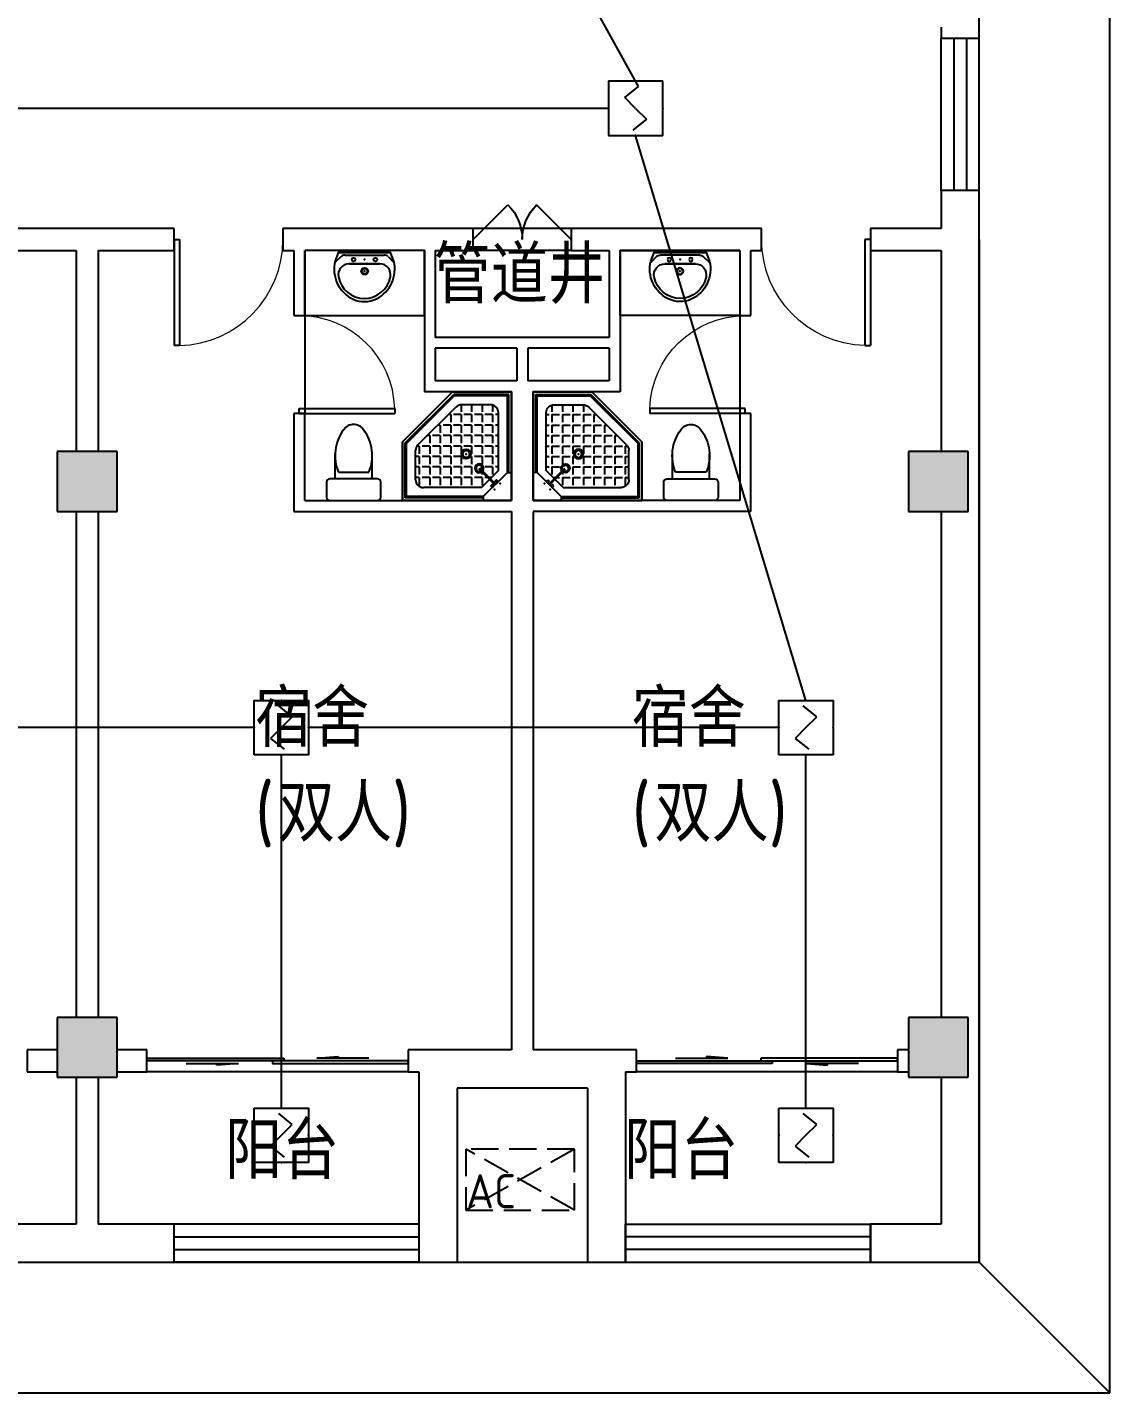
# Model space of a CAD drawing. Extents: x 1725663 to 4653551, y -550461 to 248782.
# Drawn here: x 2384593 to 2394543, y -108988 to -96438 of the extents above; entities that cross this region are included whole.
import ezdxf
from ezdxf.enums import TextEntityAlignment as Align

# ---------------------------------------------------------------- set-up
doc = ezdxf.new("R2010")
doc.units = 0
doc.header["$LTSCALE"] = 1000
doc.linetypes.add('DASH', pattern=[0.35, 0.25, -0.1])
for name, color, linetype in [('0-底图', 7, 'Continuous'), ('CLAYER', 7, 'Continuous'), ('COLUMN', 255, 'Continuous'), ('DOOR_FIRE', 4, 'Continuous'), ('EQUIP-消防', 3, 'Continuous'), ('GROUND', 2, 'Continuous'), ('PUB_HATCH', 8, 'Continuous'), ('PUB_TEXT', 7, 'Continuous'), ('WALL', 2, 'Continuous'), ('WINDOW', 4, 'Continuous'), ('WIRE-消防', 1, 'Continuous'), ('洁具', 213, 'Continuous'), ('空调外机', 211, 'Continuous')]:
    doc.layers.add(name, color=color, linetype=linetype)
doc.styles.get("Standard").update_dxf_attribs({"font": 'geniso.shx', "bigfont": 'hztxt.shx'})

# ---------------------------------------------------------------- blocks, each defined once
blk = doc.blocks.new('$Equip$00002649')
for p, q in [((-0.5, 0.5), (-0.5, -0.5)), ((0.5, 0.5), (-0.5, 0.5)), ((-0.2, 0.2), (0.05, 0.4)), ((0.5, -0.5), (0.5, 0.5)), ((0, 0), (-0.2, 0.2)), ((0, 0), (0.2, -0.2)), ((0.2, -0.2), (-0.05, -0.4)), ((-0.5, -0.5), (0.5, -0.5))]:
    blk.add_line(p, q)
at = {"const_width": 0.02}
blk.add_lwpolyline([(-0.5, 0.5), (0.5, 0.5), (0.5, -0.5), (-0.5, -0.5), (-0.5, 0.5), (0.5, 0.5)], dxfattribs=at)
for p in [(0, 0.5), (-0.5, 0), (0.5, 0), (0, -0.5)]:
    blk.add_point(p)
at = {"color": 7, "flags": 1}
for tag, height, p in [('A', 0.00002, (0, 0)), ('B', 0.4, (0.762, -0.208))]:
    blk.add_attdef(tag, text='', height=height, dxfattribs=at).set_placement(p, align=Align.MIDDLE_CENTER)
blk = doc.blocks.new('1F平面-CAD导入_dwg_Drawing4_t3_dwg_$plan$00001613-474159-1F-927810-1F')
at = {"layer": '洁具'}
for p, q in [((-200, 170), (-430, 170)), ((-260, -140), (-260, 140)), ((-30, 250), (-170, 250)), ((-200, -170), (-200, -220)), ((-170, -250), (-30, -250))]:
    blk.add_line(p, q, dxfattribs=at)
for points in [[(-200, 220), (-200, 170), (-200, -170), (-430, -170)], [(0, -220), (0, 220)]]:
    blk.add_lwpolyline(points, dxfattribs=at)
for centre, radius, start, end in [((-413, -227), 398, 67.4505, 126.6381), ((-170, 220), 30, 90, 180), ((-30, 220), 30, 0, 90), ((-590, 0), 110, 123.4509, 236.5491), ((-413, 227), 398, 233.3619, 292.5495), ((-170, -220), 30, 180, 270), ((-30, -220), 30, 270, 0)]:
    blk.add_arc(centre, radius, start, end, dxfattribs=at)
blk = doc.blocks.new('$lvtry$00000169')
at = {"color": 0}
for p, q in [((259, -36), (259, 0)), ((259, -36), (36, -259)), ((276, -120), (120, -276)), ((259, -24), (976, -24)), ((259, -36), (964, -36)), ((276, -120), (808, -120)), ((964, -36), (976, -24)), ((964, -36), (964, -525)), ((976, -24), (976, -530)), ((144, -151), (291, -298)), ((151, -144), (298, -291)), ((173, -309), (173, -239)), ((183, -213), (205, -213)), ((220, -213), (243, -213)), ((270, -213), (270, -143)), ((270, -213), (340, -213)), ((270, -263), (270, -239)), ((366, -213), (366, -143)), ((366, -213), (436, -213)), ((366, -309), (366, -239)), ((462, -213), (462, -143)), ((462, -213), (532, -213)), ((462, -309), (462, -239)), ((558, -213), (558, -143)), ((558, -213), (628, -213)), ((558, -309), (558, -239)), ((655, -213), (655, -143)), ((655, -213), (725, -213)), ((655, -309), (655, -239)), ((751, -213), (751, -143)), ((751, -213), (821, -213)), ((751, -309), (751, -239)), ((847, -213), (847, -143)), ((847, -213), (880, -213)), ((847, -309), (847, -239)), ((880, -192), (880, -460)), ((36, -259), (0, -259)), ((24, -259), (24, -976)), ((36, -259), (36, -964)), ((120, -276), (120, -808)), ((120, -309), (147, -309)), ((173, -309), (243, -309)), ((173, -405), (173, -335)), ((270, -405), (270, -335)), ((334, -309), (340, -309)), ((366, -309), (436, -309)), ((366, -405), (366, -335)), ((462, -309), (532, -309)), ((462, -405), (462, -335)), ((558, -309), (628, -309)), ((558, -405), (558, -335)), ((655, -309), (725, -309)), ((655, -405), (655, -335)), ((751, -309), (821, -309)), ((751, -405), (751, -335)), ((847, -309), (880, -309)), ((847, -405), (847, -335)), ((120, -405), (147, -405)), ((120, -501), (147, -501)), ((173, -405), (243, -405)), ((173, -501), (173, -431)), ((173, -501), (243, -501)), ((270, -405), (340, -405)), ((270, -501), (270, -431)), ((270, -501), (340, -501)), ((366, -405), (379, -405)), ((366, -501), (366, -431)), ((366, -501), (436, -501)), ((462, -405), (532, -405)), ((462, -501), (462, -431)), ((462, -501), (532, -501)), ((558, -405), (628, -405)), ((558, -501), (558, -431)), ((558, -501), (628, -501)), ((655, -405), (725, -405)), ((655, -501), (655, -431)), ((655, -501), (725, -501)), ((751, -405), (821, -405)), ((751, -501), (751, -431)), ((751, -501), (821, -501)), ((847, -405), (880, -405)), ((847, -501), (847, -431)), ((847, -501), (867, -501)), ((120, -598), (147, -598)), ((173, -598), (173, -528)), ((173, -598), (243, -598)), ((173, -694), (173, -624)), ((270, -598), (270, -528)), ((270, -598), (340, -598)), ((270, -694), (270, -624)), ((366, -598), (366, -528)), ((366, -598), (436, -598)), ((366, -694), (366, -624)), ((462, -598), (462, -528)), ((462, -598), (532, -598)), ((462, -694), (462, -624)), ((859, -511), (511, -859)), ((964, -525), (525, -964)), ((976, -530), (530, -976)), ((558, -598), (558, -528)), ((558, -598), (628, -598)), ((558, -694), (558, -624)), ((655, -598), (655, -528)), ((655, -598), (725, -598)), ((655, -694), (655, -624)), ((751, -598), (751, -528)), ((751, -598), (773, -598)), ((964, -525), (976, -530)), ((120, -694), (147, -694)), ((173, -694), (243, -694)), ((173, -790), (173, -720)), ((270, -694), (340, -694)), ((270, -790), (270, -720)), ((366, -694), (436, -694)), ((366, -790), (366, -720)), ((462, -694), (532, -694)), ((462, -790), (462, -720)), ((558, -694), (628, -694)), ((558, -790), (558, -720)), ((655, -694), (676, -694)), ((120, -790), (147, -790)), ((173, -790), (243, -790)), ((173, -878), (173, -816)), ((270, -790), (340, -790)), ((270, -880), (270, -816)), ((366, -790), (436, -790)), ((366, -880), (366, -816)), ((462, -790), (532, -790)), ((462, -880), (462, -816)), ((558, -790), (580, -790)), ((36, -964), (24, -976)), ((24, -976), (530, -976)), ((36, -964), (525, -964)), ((192, -880), (460, -880)), ((525, -964), (530, -976))]:
    blk.add_line(p, q, dxfattribs=at)
blk.add_lwpolyline([(0, 0), (0, -1000), (540, -1000), (1000, -540), (1000, 0)], close=True)
for points in [[(0, 0), (0, -1000)], [(0, 0), (1000, 0)], [(1000, 0), (1000, -540)], [(190, -136), (178, -148), (162, -132), (174, -121)], [(136, -190), (148, -178), (132, -162), (121, -174)], [(1000, -540), (540, -1000)], [(0, -1000), (540, -1000)]]:
    blk.add_lwpolyline(points, close=True, dxfattribs=at)
for radius in [43.8, 31.1]:
    blk.add_circle((416, -428), radius, dxfattribs=at)
for centre, radius, start, end in [((808, -192), 72, 0, 90), ((296, -296), 40.6, 142.583, 128.4197), ((296, -296), 28.6, 145.828, 125.6599), ((808, -460), 72, 315, 0), ((192, -808), 72, 180, 270), ((460, -808), 72, 270, 315)]:
    blk.add_arc(centre, radius, start, end, dxfattribs=at)
for p in [(156, -102, 0), (103, -156, 0), (416, -428, 0)]:
    blk.add_point(p, dxfattribs=at)
blk = doc.blocks.new('$lvtry$00000178')
at = {"color": 0}
for p, q in [((-238, 0), (238, 0)), ((-214, -36), (-272, -91)), ((-180, -23), (180, -23)), ((-142, -105), (140, -105)), ((140, -105), (-142, -105)), ((216, -37), (268, -91))]:
    blk.add_line(p, q, dxfattribs=at)
blk.add_lwpolyline([(-104, -430, 0.224698), (110, -425, 0.348046), (269, -79), (239, 0), (-241, 0), (-271, -79, 0.356844)], format="xyb", close=True, dxfattribs=at)
for centre, radius in [((-100, -65), 16.3), ((100, -65), 16.3), ((1, -172), 31.6)]:
    blk.add_circle(centre, radius, dxfattribs=at)
at = {"color": 0, "lineweight": 13}
blk.add_circle((1, -172), 23, dxfattribs=at)
at = {"color": 0}
for centre, radius, start, end in [((-142, -205), 100, 90, 190.5602), ((-180, -73), 50, 90, 133.181), ((140, -205), 100, 349.4398, 90), ((180, -73), 50, 44.5607, 90), ((-1, -179), 243, 190.5602, 349.4398)]:
    blk.add_arc(centre, radius, start, end, dxfattribs=at)
for p in [(0, -65), (1, -172)]:
    blk.add_point(p, dxfattribs=at)
blk = doc.blocks.new('A$C70365C93')
at = {"layer": '洁具'}
blk.add_lwpolyline([(-1900, 2300), (-1900, 1700), (-800, 1700), (-800, 2300)], close=True, dxfattribs=at)
blk.add_blockref('$lvtry$00000178', (-1350, 2280), dxfattribs=at)
at = {"layer": '洁具', "rotation": 180}
blk.add_blockref('$lvtry$00000169', (0, 0), dxfattribs=at)
at = {"layer": '洁具', "extrusion": (0, 0, -1), "xscale": -1, "zscale": -1, "rotation": 90}
blk.add_blockref('1F平面-CAD导入_dwg_Drawing4_t3_dwg_$plan$00001613-474159-1F-927810-1F', (1450, 0), dxfattribs=at)
blk = doc.blocks.new('A$Cf5a72a1b')
at = {"layer": '空调外机', "linetype": 'DASH'}
for p, q in [((1000, 563), (0, 0)), ((1000, 0), (0, 563))]:
    blk.add_line(p, q, dxfattribs=at)
blk.add_lwpolyline([(1000, 563), (0, 563), (0, 0), (1000, 0)], close=True, dxfattribs=at)
at = {"layer": 'PUB_TEXT'}
blk.add_text('AC', height=315, dxfattribs=at).set_placement((5, 18))
blk = doc.blocks.new('$DorLib2D$00000116')
at = {"color": 0}
for p, q in [((-0.5, 0), (-0.146, 0.354)), ((0.5, 0), (0.146, 0.354))]:
    blk.add_line(p, q, dxfattribs=at)
for centre, start, end in [((-0.5, 0), 0, 45), ((0.5, 0), 135, 180)]:
    blk.add_arc(centre, 0.5, start, end, dxfattribs=at)
blk = doc.blocks.new('$WINLIB2D$00000001')
at = {"color": 0}
for points in [[(-0.5, 0.5), (-0.5, -0.5)], [(-0.5, 0.5), (0.5, 0.5)], [(0.5, -0.5), (0.5, 0.5)], [(0.5, 0.1667), (-0.5, 0.1667)], [(0.5, -0.1667), (-0.5, -0.1667)], [(-0.5, -0.5), (0.5, -0.5)]]:
    blk.add_lwpolyline(points, dxfattribs=at)
blk = doc.blocks.new('$DorLib2D$00000131')
at = {"color": 0, "linetype": 'Continuous'}
for p, q in [((0.15, 0.125), (0.2319, 0.1973)), ((0.2319, 0.1973), (0.2319, 0.125)), ((-0.5, 0.125), (-0.5, 0)), ((0.0192, 0.125), (-0.5, 0.125)), ((0.0192, 0), (0.0192, 0.125)), ((0.35, 0.125), (0.15, 0.125)), ((-0.5, 0), (0.0192, 0)), ((-0.024, 0), (0.5, 0)), ((-0.024, -0.125), (-0.024, 0)), ((0.5, 0), (0.5, -0.125)), ((-0.35, -0.125), (-0.15, -0.125)), ((-0.2319, -0.1973), (-0.2319, -0.125)), ((-0.15, -0.125), (-0.2319, -0.1973)), ((0.5, -0.125), (-0.024, -0.125))]:
    blk.add_line(p, q, dxfattribs=at)
blk = doc.blocks.new('$DorLib2D$00000001')
for p, q in [((0.45, 0.975), (0.5, 0.975)), ((0.45, 0), (0.45, 0.975)), ((0.5, 0), (0.5, 0.975)), ((0.5, 0), (0.45, 0))]:
    blk.add_line(p, q)
at = {"lineweight": 13}
blk.add_arc((0.475, 0), 0.975, 91.4693, 180, dxfattribs=at)
blk = doc.blocks.new('ghj')
at = {"layer": 'PUB_HATCH'}
for points in [[(1596282, -19204.7), (1595732, -19204.7), (1595732, -19754.7), (1596282, -19754.7)], [(1604107, -19204.7), (1603557, -19204.7), (1603557, -19754.7), (1604107, -19754.7)], [(1596282, -24404.7), (1595732, -24404.7), (1595732, -24954.7), (1596282, -24954.7)], [(1604107, -24404.7), (1603557, -24404.7), (1603557, -24954.7), (1604107, -24954.7)]]:
    blk.add_hatch(color=256, dxfattribs=at).paths.add_polyline_path(points)
at = {"layer": 'COLUMN'}
for p, q in [((1596282, -19204.7), (1595732, -19204.7)), ((1595732, -19204.7), (1595732, -19754.7)), ((1596282, -19754.7), (1596282, -19204.7)), ((1604107, -19204.7), (1603557, -19204.7)), ((1603557, -19204.7), (1603557, -19754.7)), ((1604107, -19754.7), (1604107, -19204.7)), ((1595732, -19754.7), (1596282, -19754.7)), ((1603557, -19754.7), (1604107, -19754.7)), ((1596282, -24404.7), (1595732, -24404.7)), ((1595732, -24404.7), (1595732, -24954.7)), ((1596282, -24954.7), (1596282, -24404.7)), ((1604107, -24404.7), (1603557, -24404.7)), ((1603557, -24404.7), (1603557, -24954.7)), ((1604107, -24954.7), (1604107, -24404.7)), ((1595732, -24954.7), (1596282, -24954.7)), ((1603557, -24954.7), (1604107, -24954.7))]:
    blk.add_line(p, q, dxfattribs=at)
at = {"layer": 'DOOR_FIRE'}
for p, q in [((1600457, -17154.7), (1599557, -17154.7)), ((1600457, -17354.7), (1599557, -17354.7))]:
    blk.add_line(p, q, dxfattribs=at)
at = {"layer": 'GROUND'}
for p, q in [((1605407, -27854.7), (1605407, 54145.3)), ((1604207, -26654.7), (1604207, 52945.3)), ((1591407, -26654.7), (1604207, -26654.7)), ((1604207, -26654.7), (1605407, -27854.7)), ((1591407, -27854.7), (1605407, -27854.7))]:
    blk.add_line(p, q, dxfattribs=at)
at = {"layer": 'WALL'}
for p, q in [((1604207, -15404.7), (1604207, -14854.7)), ((1603857, -15304.7), (1603857, -15404.7)), ((1603857, -15404.7), (1604207, -15404.7)), ((1604207, -16804.7), (1603857, -16804.7)), ((1603857, -16804.7), (1603857, -17154.7)), ((1604207, -17254.7), (1604207, -16804.7)), ((1596007, -17154.7), (1595207, -17154.7)), ((1596807, -17154.7), (1596007, -17154.7)), ((1596807, -17354.7), (1596807, -17154.7)), ((1597907, -17154.7), (1597807, -17154.7)), ((1597807, -17154.7), (1597807, -17354.7)), ((1599107, -17154.7), (1597907, -17154.7)), ((1599557, -17154.7), (1599107, -17154.7)), ((1599557, -17354.7), (1599557, -17154.7)), ((1600907, -17154.7), (1600457, -17154.7)), ((1600457, -17154.7), (1600457, -17354.7)), ((1602107, -17154.7), (1600907, -17154.7)), ((1602207, -17154.7), (1602107, -17154.7)), ((1602207, -17354.7), (1602207, -17154.7)), ((1603857, -17154.7), (1603207, -17154.7)), ((1603207, -17154.7), (1603207, -17354.7)), ((1604207, -17254.7), (1604207, -19479.7)), ((1595207, -17354.7), (1595907, -17354.7)), ((1595907, -17354.7), (1595907, -19204.7)), ((1596107, -17354.7), (1596807, -17354.7)), ((1596107, -17354.7), (1596107, -19204.7)), ((1597807, -17354.7), (1597907, -17354.7)), ((1597907, -17354.7), (1597907, -17954.7)), ((1599107, -17354.7), (1598007, -17354.7)), ((1598007, -17954.7), (1598007, -17354.7)), ((1599107, -17354.7), (1599107, -18154.7)), ((1599207, -17354.7), (1599557, -17354.7)), ((1599207, -17354.7), (1599207, -18154.7)), ((1600457, -17354.7), (1600807, -17354.7)), ((1600807, -17354.7), (1600807, -18154.7)), ((1602007, -17354.7), (1600907, -17354.7)), ((1600907, -17354.7), (1600907, -18154.7)), ((1602007, -17354.7), (1602007, -17954.7)), ((1602107, -17354.7), (1602207, -17354.7)), ((1602107, -17954.7), (1602107, -17354.7)), ((1603207, -17354.7), (1603857, -17354.7)), ((1603857, -17354.7), (1603857, -19204.7)), ((1597907, -17954.7), (1598007, -17954.7)), ((1602007, -17954.7), (1602107, -17954.7)), ((1599107, -18154.7), (1599107, -18654.7)), ((1600007, -18154.7), (1599207, -18154.7)), ((1600807, -18154.7), (1600007, -18154.7)), ((1600907, -18154.7), (1600907, -18654.7)), ((1599957, -18254.7), (1599207, -18254.7)), ((1599207, -18254.7), (1599207, -18554.7)), ((1599957, -18254.7), (1599957, -18554.7)), ((1600807, -18254.7), (1600057, -18254.7)), ((1600057, -18254.7), (1600057, -18554.7)), ((1600807, -18254.7), (1600807, -18554.7)), ((1599957, -18554.7), (1599207, -18554.7)), ((1600807, -18554.7), (1600057, -18554.7)), ((1599907, -18654.7), (1599107, -18654.7)), ((1599907, -18654.7), (1599907, -19654.7)), ((1600107, -18654.7), (1600107, -19654.7)), ((1600907, -18654.7), (1600107, -18654.7)), ((1598007, -18854.7), (1597907, -18854.7)), ((1597907, -18854.7), (1597907, -19754.7)), ((1598007, -19654.7), (1598007, -18854.7)), ((1602107, -18854.7), (1602007, -18854.7)), ((1602007, -18854.7), (1602007, -19654.7)), ((1602107, -19754.7), (1602107, -18854.7)), ((1604207, -19479.7), (1604207, -24854.7)), ((1598007, -19654.7), (1599907, -19654.7)), ((1602007, -19654.7), (1600107, -19654.7)), ((1595907, -19754.7), (1595907, -24404.7)), ((1596107, -19754.7), (1596107, -24404.7)), ((1597907, -19754.7), (1599907, -19754.7)), ((1599907, -19754.7), (1599907, -24704.7)), ((1602107, -19754.7), (1600107, -19754.7)), ((1600107, -19754.7), (1600107, -24704.7)), ((1603857, -19754.7), (1603857, -24404.7)), ((1595732, -24704.7), (1595457, -24704.7)), ((1595457, -24704.7), (1595457, -24904.7)), ((1596557, -24704.7), (1596282, -24704.7)), ((1596557, -24904.7), (1596557, -24704.7)), ((1599307, -24704.7), (1598957, -24704.7)), ((1598957, -24704.7), (1598957, -24904.7)), ((1599907, -24704.7), (1599307, -24704.7)), ((1600707, -24704.7), (1600107, -24704.7)), ((1601057, -24704.7), (1600707, -24704.7)), ((1601057, -24904.7), (1601057, -24704.7)), ((1603557, -24704.7), (1603457, -24704.7)), ((1603457, -24704.7), (1603457, -24904.7)), ((1595457, -24904.7), (1595732, -24904.7)), ((1595907, -24954.7), (1595907, -26304.7)), ((1596107, -24954.7), (1596107, -26304.7)), ((1596282, -24904.7), (1596557, -24904.7)), ((1598957, -24904.7), (1599057, -24904.7)), ((1599057, -24904.7), (1599057, -26304.7)), ((1600957, -24904.7), (1600957, -26304.7)), ((1600957, -24904.7), (1601057, -24904.7)), ((1603457, -24904.7), (1603557, -24904.7)), ((1603857, -24954.7), (1603857, -26304.7)), ((1604207, -24854.7), (1604207, -26654.7)), ((1599407, -25054.7), (1599407, -26654.7)), ((1600007, -25054.7), (1599407, -25054.7)), ((1600607, -25054.7), (1600007, -25054.7)), ((1600607, -25054.7), (1600607, -26654.7)), ((1595907, -26304.7), (1595207, -26304.7)), ((1596807, -26304.7), (1596107, -26304.7)), ((1596807, -26654.7), (1596807, -26304.7)), ((1599057, -26304.7), (1599057, -26654.7)), ((1600957, -26654.7), (1600957, -26304.7)), ((1603857, -26304.7), (1603207, -26304.7)), ((1603207, -26304.7), (1603207, -26654.7)), ((1595207, -26654.7), (1596007, -26654.7)), ((1596007, -26654.7), (1596807, -26654.7)), ((1599057, -26654.7), (1599407, -26654.7)), ((1600607, -26654.7), (1600957, -26654.7)), ((1603207, -26654.7), (1604207, -26654.7))]:
    blk.add_line(p, q, dxfattribs=at)
at = {"layer": 'WINDOW'}
for p, q in [((1598007, -17954.7), (1598007, -18854.7)), ((1602007, -17954.7), (1602007, -18854.7)), ((1598957, -24904.7), (1596557, -24904.7)), ((1603457, -24904.7), (1601057, -24904.7))]:
    blk.add_line(p, q, dxfattribs=at)
for name, p in [('A$C70365C93', (1599907, -19654.7)), ('A$Cf5a72a1b', (1599487, -26178.2))]:
    blk.add_blockref(name, p)
at = {"xscale": -1}
blk.add_blockref('A$C70365C93', (1600107, -19654.7), dxfattribs=at)
at = {"layer": 'DOOR_FIRE', "xscale": 900, "yscale": -900, "zscale": 200, "rotation": 179.9999999994664}
blk.add_blockref('$DorLib2D$00000116', (1600007, -17254.7), dxfattribs=at)
at = {"layer": 'WINDOW'}
for name, p, xscale, yscale, zscale, rotation in [('$WINLIB2D$00000001', (1604032, -16104.7), -1400, 350, -1400, 270), ('$DorLib2D$00000001', (1597957, -18404.7), 900, 900, 900, 270), ('$DorLib2D$00000001', (1602057, -18404.7), 900, -900, 900, 270), ('$DorLib2D$00000131', (1597757, -24804.7), 2400, 200, 2400, 180), ('$DorLib2D$00000131', (1602257, -24804.7), -2400, 200, -2400, 180), ('$WINLIB2D$00000001', (1597932, -26479.7), 2249.999999993481, -350, 2249.999999993481, 180), ('$WINLIB2D$00000001', (1602082, -26479.7), -2249.999999993481, -350, -2249.999999993481, 180)]:
    blk.add_blockref(name, p, dxfattribs=dict(at, xscale=xscale, yscale=yscale, zscale=zscale, rotation=rotation))
at = {"layer": 'WINDOW', "yscale": -1000}
for p, xscale, zscale in [((1597307, -17254.7), -1000, -1000), ((1602707, -17254.7), 1000, 1000)]:
    blk.add_blockref('$DorLib2D$00000001', p, dxfattribs=dict(at, xscale=xscale, zscale=zscale))
at = {"layer": 'CLAYER'}
blk.add_text('管道井', height=525, dxfattribs=at).set_placement((1599192.3, -17841.7))
at = {"layer": 'PUB_TEXT'}
for s, p in [('宿舍', (1597550.3, -21918.5)), ('宿舍', (1601012.2, -21918.5)), ('(', (1597550.3, -22790.6)), ('双人', (1597760.3, -22790.6)), (')', (1598810.3, -22790.6)), ('(', (1601012.2, -22790.6)), ('双人', (1601222.2, -22790.6)), (')', (1602272.2, -22790.6)), ('阳台', (1597274.5, -25892.8)), ('阳台', (1600941.5, -25892.8))]:
    blk.add_text(s, height=525, dxfattribs=at).set_placement(p)

msp = doc.modelspace()

# ---------------------------------------------------------------- linework, layer by layer
at = {"layer": 'WIRE-消防'}
for p, q in [((2390210, -96983), (2388780, -94383, 4200)), ((2389935, -97183), (2382435, -97183)), ((2391751, -102624, 4200), (2390185, -97433)), ((2386679, -102874, 4200), (2383974, -102874, 4200)), ((2391501, -102874, 4200), (2387179, -102874, 4200)), ((2386929, -106372, 4200), (2386929, -103124, 4200)), ((2391751, -106372, 4200), (2391751, -103124, 4200))]:
    msp.add_line(p, q, dxfattribs=at)

# ---------------------------------------------------------------- block references
at = {"layer": '0-底图'}
msp.add_blockref('ghj', (789136, -81133), dxfattribs=at)
at = {"layer": 'EQUIP-消防', "xscale": 500, "yscale": 500, "zscale": 500}
msp.add_blockref('$Equip$00002649', (2390185, -97183), dxfattribs=at)
at = {"layer": 'EQUIP-消防', "xscale": -500, "yscale": 500, "zscale": 500, "rotation": 180}
for p in [(2386929, -102874, 4200), (2391751, -102874, 4200), (2386929, -106622, 4200), (2391751, -106622, 4200)]:
    msp.add_blockref('$Equip$00002649', p, dxfattribs=at)

doc.saveas('drawing.dxf')
